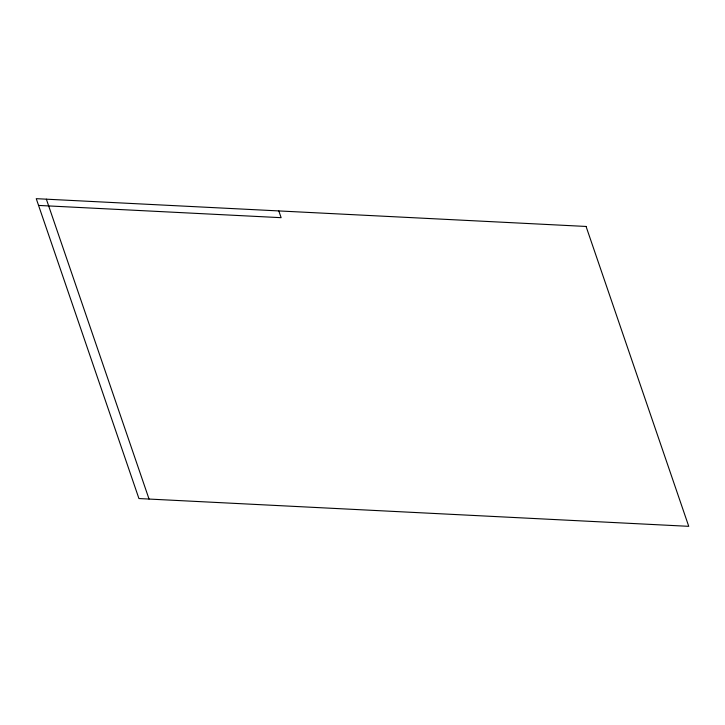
<?xml version="1.0" encoding="UTF-8"?>
<svg xmlns="http://www.w3.org/2000/svg" width="725" height="725" viewBox="0 0 725 725"><rect width="100%" height="100%" fill="white"/><g stroke="black" fill="none" stroke-linecap="round" stroke-linejoin="round"><path stroke-width="1.09" d="M38.561 205.42L281.128 217.681L278.817 210.93M46.355 199.176L149.042 499.054M586.072 226.454L36.25 198.668L138.928 498.546L688.75 526.332L586.072 226.454"/></g></svg>
